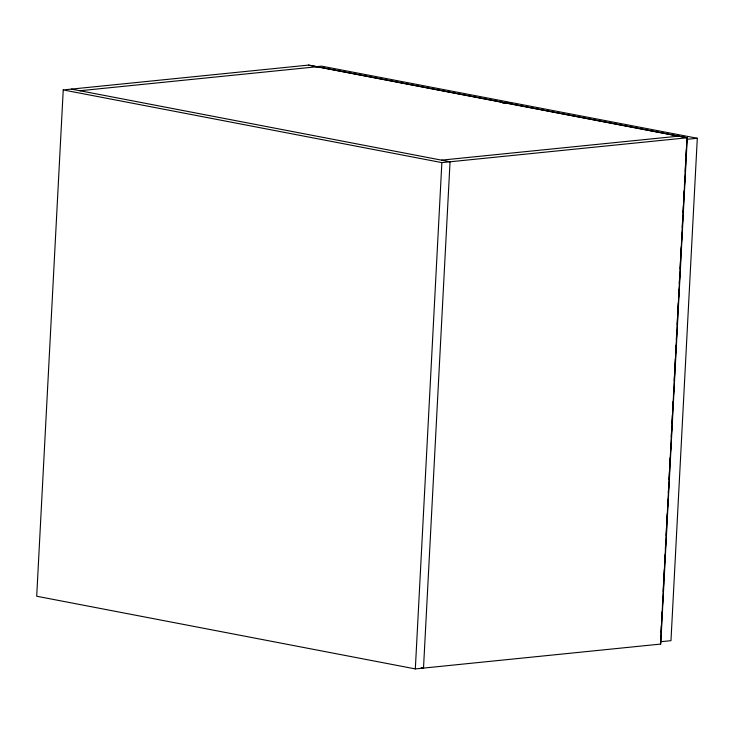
<?xml version="1.0" encoding="UTF-8"?>
<svg xmlns="http://www.w3.org/2000/svg" width="734" height="734" viewBox="0 0 734 734"><rect width="100%" height="100%" fill="white"/><g stroke="black" fill="none" stroke-linecap="round" stroke-linejoin="round"><path stroke-width="1.1" d="M63.234 89.933L36.7 596.237L415.325 668.913L660.747 644.067L687.281 137.763L308.647 65.087L63.234 89.933L441.859 162.609L687.281 137.763M415.325 668.913L441.859 162.609M660.637 639.442L660.517 641.736L670.968 640.672L697.3 138.267L510.112 102.338L502.799 103.081M660.995 632.58L661.352 625.707M661.719 618.845L662.077 611.972M662.435 605.11L662.857 597.1M663.16 591.375L663.573 583.365M663.875 577.64L664.298 569.63M664.655 562.767L665.077 554.757M665.371 549.032L665.793 541.022M666.096 535.297L666.518 527.287M666.811 521.571L667.234 513.552M667.591 506.689L667.958 499.826M668.316 492.954L668.674 486.091M669.032 479.219L669.454 471.21M669.757 465.494L670.17 457.475M670.537 450.612L670.894 443.749M671.252 436.877L671.674 428.867M671.977 423.142L672.39 415.132M672.693 409.416L673.115 401.406M673.473 394.534L673.83 387.671M674.188 380.799L674.61 372.789M674.913 367.073L675.335 359.054M675.629 353.338L676.051 345.329M676.353 339.603L676.766 331.594M677.133 324.722L677.491 317.859M677.849 310.996L678.271 302.977M678.574 297.261L678.987 289.251M679.289 283.526L679.712 275.516M680.069 268.644L680.491 260.634M680.785 254.918L681.207 246.899M681.51 241.183L681.932 233.173M682.225 227.448L682.648 219.438M683.005 212.566L683.372 205.703M683.73 198.841L684.152 190.831M684.446 185.106L684.868 177.096M685.171 171.371L685.584 163.361M685.951 156.498L686.308 149.626M686.666 142.763L686.85 139.332L697.3 138.267M660.472 644.094L687.006 137.79L308.381 65.115M315.244 66.776L321.51 66.143L508.699 102.072L502.423 102.705M79.933 90.741L317.171 66.721M441.519 160.15L678.757 136.129M71.418 89.108L450.043 161.783L423.509 668.087L421.261 667.656"/></g></svg>
